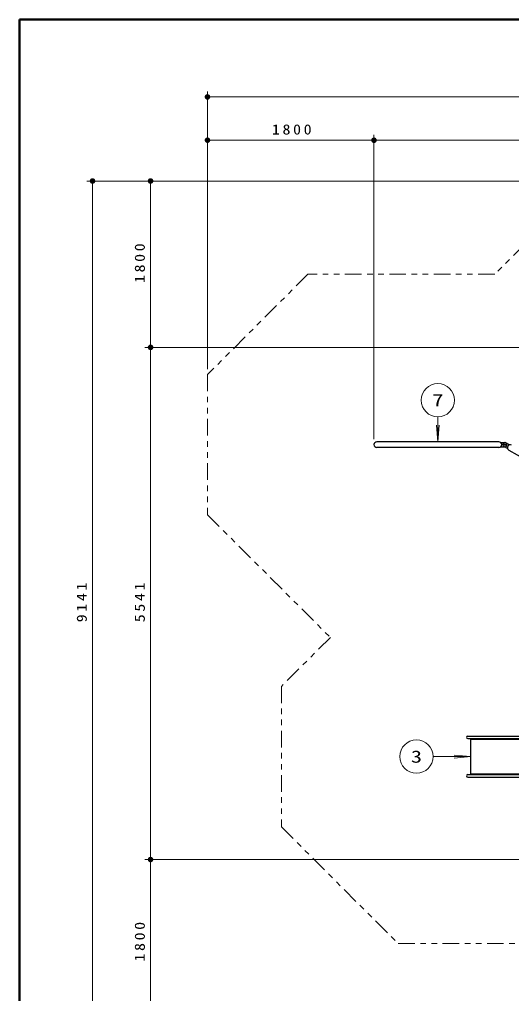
# Model space of a CAD drawing. Units: millimetres on the paper, scale 1:60. Extents: x -385 to 0, y -594 to 267.
# Drawn here: x -385 to -296.4, y 91.4 to 267 of the extents above; entities that cross this region are included whole.
import ezdxf
from ezdxf.enums import TextEntityAlignment as Align

# ---------------------------------------------------------------- set-up
doc = ezdxf.new("R2010")
doc.units = ezdxf.units.MM
doc.linetypes.add('USER3', pattern=[8, 3, -1, 1, -1, 1, -1])
doc.layers.add('LY_1', color=7, linetype='Continuous', lineweight=25)
doc.styles.add('ＭＳ ゴシック', font='')
doc.styles.get('ＭＳ ゴシック').set_extended_font_data('MS Gothic')

# ---------------------------------------------------------------- blocks, each defined once
blk = doc.blocks.new('filled_dot')
at = {"color": 0, "linetype": 'Continuous', "lineweight": -2, "const_width": 1.25}
blk.add_lwpolyline([(-0.625, 0, 1), (0.625, 0, 1)], format="xyb", close=True, dxfattribs=at)

msp = doc.modelspace()

# ---------------------------------------------------------------- linework, layer by layer
at = {"layer": 'LY_1', "lineweight": 50}
for p, q in [((-385, 267), (-385, 0)), ((0, 267), (-385, 267))]:
    msp.add_line(p, q, dxfattribs=at)
at = {"layer": 'LY_1', "lineweight": 13}
for p, q in [((-351.128, 229.268), (-351.128, 254.035)), ((-351.128, 253.035), (-137.519, 253.035)), ((-351.128, 203.968), (-351.128, 246.229)), ((-321.128, 191.333), (-321.128, 246.229)), ((-351.128, 245.229), (-321.128, 245.229)), ((-321.128, 245.229), (-167.519, 245.229)), ((-283.563, 237.874), (-372.842, 237.874)), ((-371.842, 85.523), (-371.842, 237.874)), ((-361.387, 207.874), (-361.387, 237.874)), ((-270.256, 207.874), (-362.387, 207.874)), ((-361.387, 115.523), (-361.387, 207.874)), ((-309.624, 195.348), (-309.624, 190.837)), ((-309.624, 190.837), (-309.886, 193.825)), ((-309.624, 190.837), (-309.363, 193.825)), ((-310.477, 134.083), (-303.678, 134.083)), ((-303.678, 134.083), (-306.667, 134.344)), ((-303.678, 134.083), (-306.667, 133.821)), ((-195.256, 115.523), (-362.387, 115.523)), ((-361.387, 85.523), (-361.387, 115.523))]:
    msp.add_line(p, q, dxfattribs=at)
at = {"layer": 'LY_1'}
for p, q in [((-298.624, 190.837), (-320.624, 190.837)), ((-298.624, 189.828), (-320.624, 189.828)), ((-298.278, 190.699), (-297.541, 190.699)), ((-298.278, 189.966), (-297.541, 189.966)), ((-297.08, 189.65), (-297.722, 190.014)), ((-296.719, 190.288), (-297.36, 190.652)), ((-296.847, 189.36), (-277.712, 178.504))]:
    msp.add_line(p, q, dxfattribs=at)
at = {"layer": 'LY_1', "color": 190}
for p, q in [((-304.245, 137.786), (-213.156, 137.786)), ((-304.245, 137.333), (-213.156, 137.333)), ((-304.245, 130.833), (-213.156, 130.833)), ((-304.245, 130.379), (-213.156, 130.379))]:
    msp.add_line(p, q, dxfattribs=at)
at = {"layer": 'LY_1', "color": 94}
for p, q in [((-303.678, 137.299), (-303.678, 137.333)), ((-303.595, 137.216), (-213.741, 137.216)), ((-303.678, 130.833), (-303.678, 130.866)), ((-303.595, 130.949), (-213.741, 130.949))]:
    msp.add_line(p, q, dxfattribs=at)
at = {"layer": 'LY_1', "color": 70}
msp.add_line((-303.678, 130.833), (-303.678, 137.333), dxfattribs=at)
at = {"layer": 'LY_1', "linetype": 'USER3', "lineweight": 13}
msp.add_lwpolyline([(-239.15, 221.075), (-255.95, 237.874), (-282.563, 237.874), (-299.362, 221.075), (-333.021, 221.075), (-351.128, 202.968), (-351.128, 177.697), (-328.991, 155.56), (-337.805, 146.746), (-337.805, 121.419), (-316.765, 100.379), (-229.029, 100.379), (-225.74, 97.09), (-219.897, 97.09), (-208.33, 85.523), (-180.183, 85.523), (-166.023, 99.683), (-155.122, 99.683), (-137.519, 117.285), (-137.519, 200.49), (-158.104, 221.075)], close=True, dxfattribs=at)
at = {"layer": 'LY_1', "lineweight": 13}
for centre in [(-309.624, 198.348), (-313.477, 134.083)]:
    msp.add_circle(centre, 3, dxfattribs=at)
at = {"layer": 'LY_1'}
msp.add_circle((-297.541, 190.333), 0.125, dxfattribs=at)
msp.add_circle((-297.541, 190.333), 0.125, dxfattribs=at)
for centre, radius, start, end in [((-320.624, 190.333), 0.504, 90, 270), ((-298.624, 190.333), 0.504, 270, 90), ((-297.541, 190.333), 0.367, 60.43431, 240.43431), ((-297.541, 190.333), 0.367, 270, 90), ((-296.599, 189.798), 0.504, 60.43431, 240.43431)]:
    msp.add_arc(centre, radius, start, end, dxfattribs=at)
at = {"layer": 'LY_1', "color": 190}
for centre, radius, start, end in [((-298.624, 190.333), 0.504, 313.34176, 46.65824), ((-296.599, 189.798), 0.504, 103.77607, 197.09256), ((-304.245, 137.559), 0.227, 90, 270), ((-304.245, 130.606), 0.227, 90, 270)]:
    msp.add_arc(centre, radius, start, end, dxfattribs=at)
at = {"layer": 'LY_1', "color": 94}
for centre, start, end in [((-303.595, 137.299), 180, 270), ((-303.595, 130.866), 90, 180)]:
    msp.add_arc(centre, 0.0833, start, end, dxfattribs=at)

# ---------------------------------------------------------------- block references
at = {"layer": 'LY_1', "lineweight": 13, "xscale": 0.4, "yscale": 0.4}
for p in [(-351.128, 253.035), (-351.128, 245.229), (-321.128, 245.229)]:
    msp.add_blockref('filled_dot', p, dxfattribs=at)
for p, rotation in [((-321.128, 245.229), 180), ((-371.842, 237.874), 270), ((-361.387, 237.874), 270), ((-361.387, 207.874), 270), ((-361.387, 207.874), 90), ((-361.387, 115.523), 270), ((-361.387, 115.523), 90)]:
    msp.add_blockref('filled_dot', p, dxfattribs=dict(at, rotation=rotation))

# ---------------------------------------------------------------- texts
at = {"layer": 'LY_1', "style": 'ＭＳ ゴシック', "width": 1.35}
for s, p in [('7', (-309.624, 198.348)), ('3', (-313.477, 134.083))]:
    msp.add_text(s, height=2.199, dxfattribs=at).set_placement(p, align=Align.MIDDLE_CENTER)
at = {"layer": 'LY_1', "insert": (-335.707, 246.229), "char_height": 1.833, "attachment_point": 8, "style": 'ＭＳ ゴシック'}
msp.add_mtext('\\T1.33;\\W1.15;1800', dxfattribs=at)
at = {"layer": 'LY_1', "char_height": 1.833, "attachment_point": 8, "rotation": 90, "style": 'ＭＳ ゴシック'}
for s, insert in [('\\T1.33;\\W1.15;1800', (-362.387, 223.295)), ('\\T1.33;\\W1.15;9141', (-372.842, 162.119)), ('\\T1.33;\\W1.15;5541', (-362.387, 162.126)), ('\\T1.33;\\W1.15;1800', (-362.387, 100.944))]:
    msp.add_mtext(s, dxfattribs=dict(at, insert=insert))

doc.saveas('drawing.dxf')
